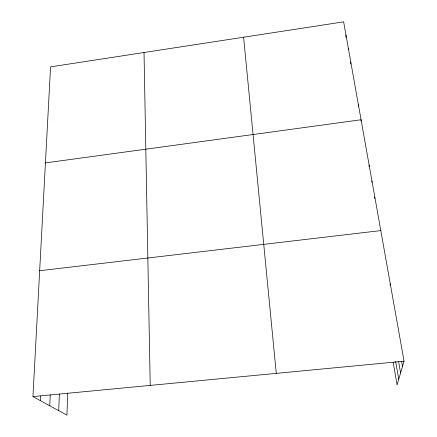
<?xml version="1.0" encoding="UTF-8"?>
<svg xmlns="http://www.w3.org/2000/svg" width="437" height="437" viewBox="0 0 437 437"><rect width="100%" height="100%" fill="white"/><g stroke="black" fill="none" stroke-linecap="round" stroke-linejoin="round"><path stroke-width="0.66" d="M345.957 37.544L345.967 34.96M348.344 49.698L348.355 48.349M350.758 64.015L350.785 62.021M67.659 393.027L66.943 415.15L32.95 396.588L50.561 66.872L343.635 21.85L404.05 361.186L397.064 384.931L393.196 362.328M358.373 106.191L358.411 104.853M58.738 410.671L59.356 394.163M361.017 121.071L361.066 119.76L45.432 162.908M49.763 405.771L50.228 394.906M40.494 400.707L40.717 395.998M369.063 166.442L369.145 165.137M371.871 182.213L371.963 180.945M374.728 198.436L374.842 197.114M390.072 285.11L390.279 283.848M39.674 270.732L380.802 230.594M32.95 396.588L404.05 361.186M401.57 361.252L402.493 366.485M398.631 361.798L400.582 372.974M395.654 361.366L398.741 379.234M243.606 37.216L276.282 373.373M144.019 52.516L150.219 385.401"/></g></svg>
